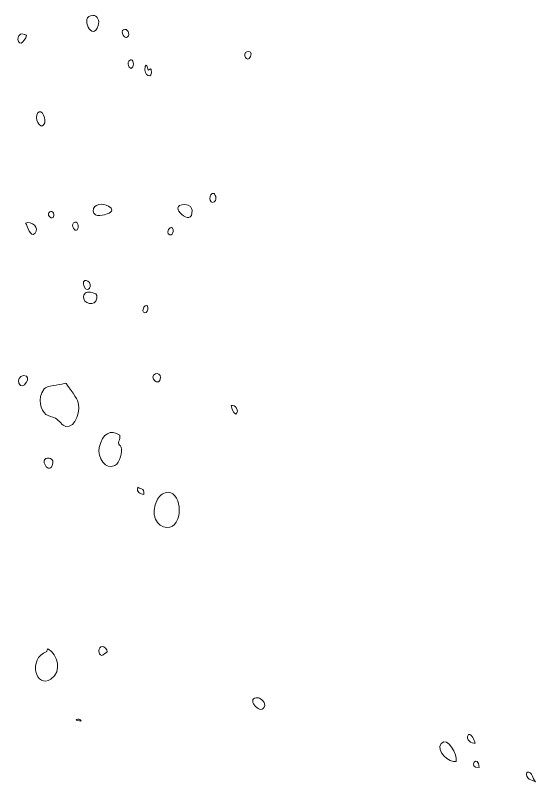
# Model space of a CAD drawing. Header units: inches. Extents: x 3.3 to 4.68, y 5.33 to 6.69.
# Drawn here: x 4.04 to 4.682, y 5.328 to 6.275 of the extents above; entities that cross this region are included whole.
import ezdxf

# ---------------------------------------------------------------- set-up
doc = ezdxf.new("R2010")
doc.units = ezdxf.units.IN
doc.header["$MEASUREMENT"] = 0
doc.layers.add('Layer 1', color=7, linetype='Continuous')

msp = doc.modelspace()

# ---------------------------------------------------------------- linework, layer by layer
at = {"layer": 'Layer 1', "lineweight": 0}
for points, knots in [([(4.13566, 6.27445), (4.11834, 6.27433), (4.13581, 6.23992), (4.14251, 6.26211), (4.14414, 6.26754), (4.14194, 6.27452), (4.13566, 6.27445)], [0, 0, 0, 0, 1, 1, 1, 2, 2, 2, 2]), ([(4.17867, 6.24778), (4.18245, 6.25125), (4.17802, 6.2592), (4.17348, 6.25675), (4.16941, 6.25459), (4.17502, 6.24436), (4.17867, 6.24778)], [0, 0, 0, 0, 1, 1, 1, 2, 2, 2, 2]), ([(4.04747, 6.24006), (4.04838, 6.24012), (4.05394, 6.24672), (4.054, 6.24945), (4.05405, 6.25066), (4.05115, 6.25092), (4.05158, 6.25067), (4.04305, 6.25564), (4.04009, 6.23963), (4.04747, 6.24006)], [0, 0, 0, 0, 1, 1, 1, 2, 2, 2, 3, 3, 3, 3]), ([(4.32601, 6.22962), (4.31896, 6.22772), (4.32684, 6.21466), (4.33043, 6.22358), (4.33249, 6.22855), (4.3294, 6.23054), (4.32601, 6.22962)], [0, 0, 0, 0, 1, 1, 1, 2, 2, 2, 2]), ([(4.18411, 6.20949), (4.18724, 6.21229), (4.18589, 6.22119), (4.18213, 6.21937), (4.17611, 6.21645), (4.18111, 6.20684), (4.18411, 6.20949)], [0, 0, 0, 0, 1, 1, 1, 2, 2, 2, 2]), ([(4.20771, 6.2078), (4.2073, 6.20944), (4.20475, 6.2067), (4.20445, 6.20687), (4.2038, 6.20721), (4.20216, 6.21649), (4.20037, 6.21145), (4.19701, 6.19952), (4.21115, 6.19417), (4.20771, 6.2078)], [0, 0, 0, 0, 1, 1, 1, 2, 2, 2, 3, 3, 3, 3]), ([(4.07355, 6.13803), (4.08, 6.14019), (4.07518, 6.15706), (4.06965, 6.15526), (4.06266, 6.15295), (4.06778, 6.13605), (4.07355, 6.13803)], [0, 0, 0, 0, 1, 1, 1, 2, 2, 2, 2]), ([(4.28564, 6.05433), (4.27748, 6.05632), (4.2796, 6.03982), (4.28555, 6.0442), (4.2906, 6.04795), (4.28548, 6.05436), (4.28564, 6.05433)], [0, 0, 0, 0, 1, 1, 1, 2, 2, 2, 2]), ([(4.15344, 6.02928), (4.16108, 6.03196), (4.16048, 6.03531), (4.15514, 6.0386), (4.1483, 6.04285), (4.13596, 6.04198), (4.13637, 6.03278), (4.13681, 6.02345), (4.15171, 6.02866), (4.15344, 6.02928)], [0, 0, 0, 0, 1, 1, 1, 2, 2, 2, 3, 3, 3, 3]), ([(4.25819, 6.03381), (4.25798, 6.03609), (4.25614, 6.04079), (4.24927, 6.04083), (4.22527, 6.04105), (4.26032, 6.00992), (4.25819, 6.03381)], [0, 0, 0, 0, 1, 1, 1, 2, 2, 2, 2]), ([(4.08663, 6.0248), (4.08927, 6.02734), (4.08668, 6.03411), (4.08261, 6.03187), (4.07779, 6.02931), (4.08409, 6.02235), (4.08663, 6.0248)], [0, 0, 0, 0, 1, 1, 1, 2, 2, 2, 2]), ([(4.06445, 6.00541), (4.07022, 6.01148), (4.06028, 6.02149), (4.05275, 6.01767), (4.05545, 6.01466), (4.05825, 5.99894), (4.06445, 6.00541)], [0, 0, 0, 0, 1, 1, 1, 2, 2, 2, 2]), ([(4.11344, 6.01889), (4.10815, 6.01758), (4.11206, 6.00829), (4.11541, 6.00903), (4.11827, 6.00967), (4.11895, 6.02028), (4.11344, 6.01889)], [0, 0, 0, 0, 1, 1, 1, 2, 2, 2, 2]), ([(4.23112, 6.01185), (4.22759, 6.00994), (4.22759, 6.00426), (4.2307, 6.0032), (4.23599, 6.00137), (4.23695, 6.01497), (4.23112, 6.01185)], [0, 0, 0, 0, 1, 1, 1, 2, 2, 2, 2]), ([(4.12963, 5.94602), (4.12325, 5.94911), (4.12366, 5.94268), (4.12509, 5.93939), (4.12946, 5.92942), (4.137, 5.94241), (4.12963, 5.94602)], [0, 0, 0, 0, 1, 1, 1, 2, 2, 2, 2]), ([(4.14088, 5.9251), (4.14166, 5.93079), (4.13791, 5.93102), (4.13482, 5.93195), (4.12927, 5.93363), (4.12491, 5.93214), (4.12417, 5.92714), (4.12292, 5.91857), (4.13931, 5.91366), (4.14088, 5.9251)], [0, 0, 0, 0, 1, 1, 1, 2, 2, 2, 3, 3, 3, 3]), ([(4.2003, 5.91558), (4.19767, 5.91418), (4.1967, 5.90923), (4.1982, 5.90774), (4.20298, 5.90306), (4.20676, 5.91903), (4.2003, 5.91558)], [0, 0, 0, 0, 1, 1, 1, 2, 2, 2, 2]), ([(4.2192, 5.82732), (4.21931, 5.83108), (4.21619, 5.83271), (4.21311, 5.83162), (4.20341, 5.8283), (4.21874, 5.81388), (4.2192, 5.82732)], [0, 0, 0, 0, 1, 1, 1, 2, 2, 2, 2]), ([(4.05016, 5.82968), (4.04466, 5.82952), (4.04305, 5.82323), (4.04441, 5.81993), (4.04887, 5.80869), (4.06266, 5.83017), (4.05016, 5.82968)], [0, 0, 0, 0, 1, 1, 1, 2, 2, 2, 2]), ([(4.10265, 5.81986), (4.10152, 5.82024), (4.10139, 5.81982), (4.10063, 5.81961), (4.0934, 5.8176), (4.07891, 5.81752), (4.07572, 5.81304), (4.06656, 5.80029), (4.0718, 5.7867), (4.07792, 5.78145), (4.08095, 5.77886), (4.08546, 5.77936), (4.08969, 5.77684), (4.09435, 5.77402), (4.09782, 5.7675), (4.10224, 5.76671), (4.11495, 5.76443), (4.1217, 5.78735), (4.11675, 5.79881), (4.11452, 5.80393), (4.10282, 5.8198), (4.10265, 5.81986)], [0, 0, 0, 0, 1, 1, 1, 2, 2, 2, 3, 3, 3, 4, 4, 4, 5, 5, 5, 6, 6, 6, 7, 7, 7, 7]), ([(4.30655, 5.79234), (4.3074, 5.78833), (4.30863, 5.78446), (4.31216, 5.7819), (4.31741, 5.78559), (4.3112, 5.794), (4.30655, 5.79234)], [0, 0, 0, 0, 1, 1, 1, 2, 2, 2, 2]), ([(4.16728, 5.74676), (4.1672, 5.74997), (4.17018, 5.74938), (4.16899, 5.75602), (4.1578, 5.76299), (4.1478, 5.75865), (4.14362, 5.74083), (4.14075, 5.72862), (4.15184, 5.71189), (4.16302, 5.7184), (4.16949, 5.72217), (4.1725, 5.73526), (4.17091, 5.7411), (4.17007, 5.74428), (4.16736, 5.7427), (4.16728, 5.74676)], [0, 0, 0, 0, 1, 1, 1, 2, 2, 2, 3, 3, 3, 4, 4, 4, 5, 5, 5, 5]), ([(4.08202, 5.72738), (4.06702, 5.72922), (4.08276, 5.70336), (4.08641, 5.7213), (4.08738, 5.72595), (4.08365, 5.72713), (4.08202, 5.72738)], [0, 0, 0, 0, 1, 1, 1, 2, 2, 2, 2]), ([(4.19135, 5.69146), (4.18905, 5.68536), (4.19447, 5.68325), (4.19862, 5.68273), (4.19904, 5.69165), (4.19569, 5.68844), (4.19135, 5.69146)], [0, 0, 0, 0, 1, 1, 1, 2, 2, 2, 2]), ([(4.22876, 5.68536), (4.22348, 5.6856), (4.2183, 5.68148), (4.21566, 5.67672), (4.20531, 5.65799), (4.21525, 5.64179), (4.22723, 5.64168), (4.24801, 5.64148), (4.2467, 5.68449), (4.22876, 5.68536)], [0, 0, 0, 0, 1, 1, 1, 2, 2, 2, 3, 3, 3, 3]), ([(4.08028, 5.49197), (4.07917, 5.49208), (4.07894, 5.48877), (4.07906, 5.4888), (4.05428, 5.47952), (4.06611, 5.44208), (4.08409, 5.45451), (4.098, 5.46417), (4.0929, 5.48489), (4.08028, 5.49197)], [0, 0, 0, 0, 1, 1, 1, 2, 2, 2, 3, 3, 3, 3]), ([(4.1475, 5.495), (4.14181, 5.49417), (4.14185, 5.48486), (4.14701, 5.48383), (4.14817, 5.4836), (4.15362, 5.48839), (4.15358, 5.48817), (4.15419, 5.49114), (4.14897, 5.49521), (4.1475, 5.495)], [0, 0, 0, 0, 1, 1, 1, 2, 2, 2, 3, 3, 3, 3]), ([(4.34016, 5.43123), (4.32327, 5.43349), (4.34146, 5.40913), (4.3474, 5.41996), (4.35021, 5.42506), (4.34295, 5.43084), (4.34016, 5.43123)], [0, 0, 0, 0, 1, 1, 1, 2, 2, 2, 2]), ([(4.11711, 5.40487), (4.11637, 5.40465), (4.11586, 5.4043), (4.11537, 5.40392), (4.11537, 5.40392), (4.12139, 5.40256), (4.12139, 5.40256), (4.12048, 5.40427), (4.11877, 5.40537), (4.11711, 5.40487)], [0, 0, 0, 0, 1, 1, 1, 2, 2, 2, 3, 3, 3, 3]), ([(4.59937, 5.38609), (4.59566, 5.37967), (4.60326, 5.37478), (4.60783, 5.37549), (4.60623, 5.37934), (4.6043, 5.38679), (4.59937, 5.38609)], [0, 0, 0, 0, 1, 1, 1, 2, 2, 2, 2]), ([(4.56584, 5.37497), (4.55846, 5.36658), (4.57601, 5.34968), (4.58445, 5.35295), (4.58601, 5.36138), (4.57366, 5.38382), (4.56584, 5.37497)], [0, 0, 0, 0, 1, 1, 1, 2, 2, 2, 2]), ([(4.61249, 5.34519), (4.61213, 5.36331), (4.59709, 5.3446), (4.61249, 5.34519), (4.61249, 5.34519), (4.61249, 5.34519), (4.61249, 5.34519)], [0, 0, 0, 0, 1, 1, 1, 2, 2, 2, 2]), ([(4.67151, 5.33968), (4.66922, 5.33127), (4.67809, 5.32926), (4.68243, 5.32784), (4.67784, 5.33089), (4.67913, 5.341), (4.67151, 5.33968)], [0, 0, 0, 0, 1, 1, 1, 2, 2, 2, 2])]:
    msp.add_open_spline(points, degree=3, knots=knots, dxfattribs=at)

doc.saveas('drawing.dxf')
